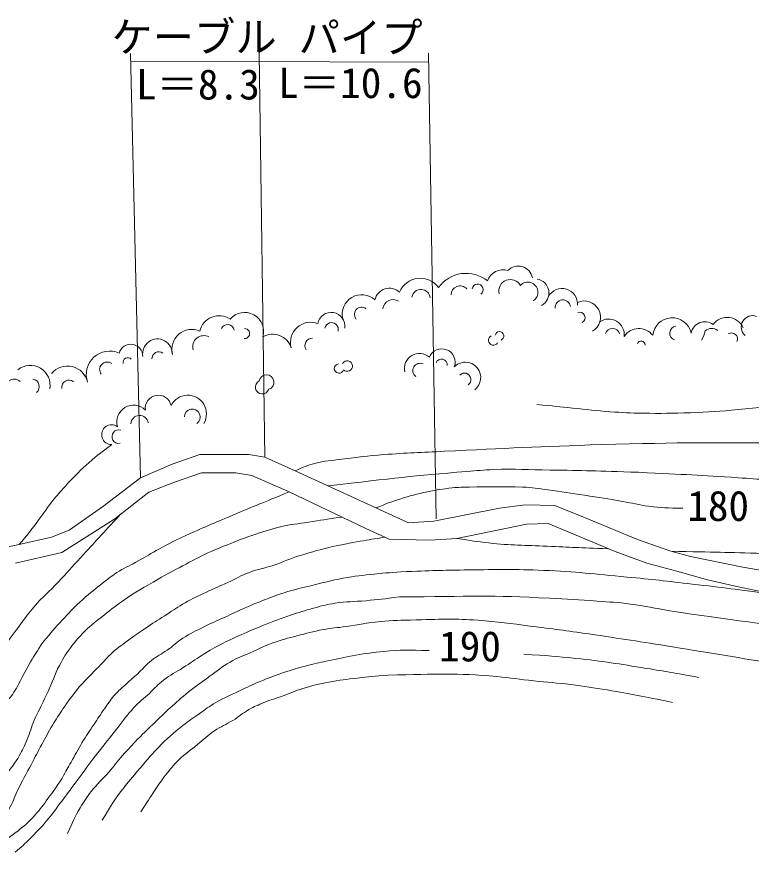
# Model space of a CAD drawing. Units: millimetres, scale not verified. Extents: x 40000 to 680000, y 20000 to 380000.
# Drawn here: x 100531 to 144951, y 280090 to 330574 of the extents above; entities that cross this region are included whole.
import ezdxf
from ezdxf.enums import TextEntityAlignment as Align

# ---------------------------------------------------------------- set-up
doc = ezdxf.new("R2010")
doc.units = ezdxf.units.MM
doc.header["$LTSCALE"] = 1000
doc.layers.add('M-BGD', color=7, linetype='Continuous', lineweight=13)
doc.layers.add('M-STR-HTXT', color=7, linetype='Continuous', lineweight=13)
doc.styles.add('ＭＳ ゴシック', font='')
doc.styles.get('ＭＳ ゴシック').set_extended_font_data('MS Gothic')

msp = doc.modelspace()

# ---------------------------------------------------------------- linework, layer by layer
at = {"layer": 'M-BGD'}
for points in [[(100684, 298685), (102626, 299120), (103705, 299548), (105714, 300967), (108019, 302710), (109940, 303538), (111610, 304114)], [(111610, 304114), (114570, 304120), (115530, 303957), (117377, 303145), (122254, 300899)], [(111713, 303021), (110073, 302444), (108522, 301853), (106468, 300243), (103261, 298203), (100463, 297562)], [(121648, 299643), (117008, 301859), (114747, 302864), (113787, 303012), (111713, 303021)], [(122254, 300899), (124225, 299987), (125758, 300087), (129727, 300891), (131284, 301092), (133068, 301042), (135102, 300213), (138066, 298982), (140076, 298279), (141282, 297952), (144447, 297324), (147135, 296847)], [(88931, 300797), (90400, 300458), (92542, 299439), (94049, 298833), (95424, 298449), (96502, 298212), (98852, 298301), (100684, 298685)], [(146381, 295666), (144070, 296143), (142312, 296545), (140453, 297073), (138644, 297550), (136710, 298254), (132666, 299962), (131359, 299911), (127139, 299057), (125506, 298957), (123045, 299007), (121648, 299643)]]:
    msp.add_lwpolyline(points, dxfattribs=at)
for centre, radius, start, end in [((127713, 313001), 2067, 51.373, 144.0707), ((129944, 314293), 994, 73.0146, 161.0471), ((130860, 314640), 870, 10.0727, 135.995), ((124938, 313402), 1369, 36.4074, 156.9416), ((130382, 314002), 694, 29.1605, 193.6655), ((131440, 313928), 612, 302.2615, 137.6536), ((131869, 313880), 846, 298.2421, 81.5663), ((123072, 313280), 895, 47.3736, 168.3271), ((124981, 313532), 559, 5.6047, 169.1902), ((127345, 313761), 552, 43.1826, 179.8994), ((128405, 314084), 335, 305.9097, 170.5713), ((133509, 313220), 935, 355.9195, 151.453), ((121392, 312601), 1177, 46.9496, 193.5742), ((121380, 312596), 428, 51.9599, 222.812), ((123288, 312869), 618, 56.6878, 174.0046), ((133556, 313003), 461, 7.7093, 185.1739), ((134853, 312421), 980, 300.0044, 114.9597), ((112770, 311309), 1201, 56.4571, 166.8748), ((114309, 311554), 1156, 343.7245, 139.1563), ((119548, 311881), 828, 351.4169, 169.3727), ((134566, 312395), 330, 298.2832, 106.7579), ((145027, 311828), 684, 69.0794, 228.7772), ((118305, 310892), 1220, 69.3914, 194.9775), ((119567, 311684), 412, 345.6008, 169.721), ((136329, 311366), 940, 353.6579, 124.9296), ((140162, 311206), 1177, 12.5508, 174.0109), ((142138, 311304), 842, 53.3202, 169.1808), ((143490, 311352), 1055, 23.4368, 143.5762), ((111122, 310465), 1215, 66.8194, 193.8088), ((113280, 311561), 411, 10.0108, 155.2844), ((114314, 311430), 302, 265.141, 90.0871), ((129721, 311286), 263, 291.3836, 169.0052), ((136558, 311298), 440, 15.7575, 162.2324), ((138152, 310653), 1077, 38.868, 145.5417), ((140440, 311452), 426, 96.0348, 251.7342), ((140493, 311931), 1708, 328.2835, 348.6345), ((142563, 311146), 598, 53.1215, 131.37), ((109044, 310207), 899, 357.9494, 190.1071), ((111847, 310631), 673, 62.9322, 195.4822), ((116008, 310212), 1176, 18.0665, 120.0845), ((118413, 310699), 455, 90.647, 212.9959), ((129358, 311024), 298, 116.4557, 327.3), ((143749, 311108), 364, 333.2724, 121.8551), ((107429, 310052), 730, 359.796, 164.2254), ((126238, 309699), 807, 339.5306, 158.5224), ((138299, 310742), 234, 358.9678, 162.7075), ((106152, 308959), 1414, 65.9929, 199.3005), ((107243, 309698), 276, 39.5391, 195.978), ((109126, 309911), 415, 54.8658, 181.7357), ((124879, 309330), 900, 47.5467, 193.8078), ((101352, 308308), 1202, 349.6425, 128.8167), ((103595, 308217), 1253, 12.6712, 140.188), ((106004, 309254), 457, 53.7524, 218.4942), ((120019, 309317), 282, 95.9061, 345.2964), ((120518, 309467), 317, 224.4645, 150.7248), ((124922, 309192), 442, 64.829, 233.2434), ((126217, 309538), 353, 352.4668, 158.4643), ((127660, 308771), 928, 307.469, 135.9273), ((127609, 308658), 386, 303.5777, 138.4405), ((100377, 308182), 501, 44.8429, 214.3334), ((101422, 308221), 471, 311.8202, 78.6901), ((103687, 308184), 433, 50.3009, 189.1888), ((115377, 308196), 414, 116.4495, 341.5324), ((115634, 308492), 448, 287.6486, 170.3333), ((109095, 306910), 792, 12.7903, 187.3311), ((110875, 306575), 1130, 329.7397, 153.141), ((107597, 306090), 1012, 45.2638, 196.4118), ((107960, 305952), 531, 8.5222, 176.9304), ((111147, 306393), 477, 305.5141, 178.3409), ((106269, 305323), 599, 53.3586, 270.5729), ((106708, 305207), 414, 73.1831, 279.6642)]:
    msp.add_arc(centre, radius, start, end, dxfattribs=at)
for points, knots in [([(131975, 307150), (133032, 307040), (133298, 307013), (134147, 306928), (135036, 306839), (135532, 306767), (136423, 306706), (137189, 306654), (137620, 306630), (138388, 306618), (139513, 306600), (140144, 306614), (141269, 306647), (142403, 306681), (143037, 306729), (144166, 306839), (146594, 307078), (147953, 307237), (150372, 307563), (150915, 307637), (151089, 307658), (151761, 307756)], [0, 0, 0, 0, 1, 1, 1, 2, 2, 2, 3, 3, 3, 4, 4, 4, 5, 5, 5, 6, 6, 6, 7, 7, 7, 7]), ([(100684, 298685), (101183, 299286), (101317, 299447), (101703, 299951), (102087, 300453), (102265, 300762), (102657, 301257), (103011, 301705), (103222, 301946), (103612, 302363), (104100, 302885), (104382, 303172), (104918, 303644), (105427, 304091), (105618, 304235), (106275, 304724)], [0, 0, 0, 0, 1, 1, 1, 2, 2, 2, 3, 3, 3, 4, 4, 4, 5, 5, 5, 5]), ([(117377, 303145), (117906, 303383), (118087, 303453), (118562, 303588), (119182, 303764), (119554, 303757), (120195, 303839), (121183, 303964), (121737, 304043), (122732, 304115), (124163, 304219), (124966, 304248), (126399, 304316), (130098, 304491), (132169, 304610), (135870, 304718), (140842, 304863), (142464, 304838), (148606, 304818)], [0, 0, 0, 0, 1, 1, 1, 2, 2, 2, 3, 3, 3, 4, 4, 4, 5, 5, 5, 6, 6, 6, 6]), ([(119365, 302229), (123404, 302688), (124461, 302845), (127740, 303096), (128380, 303145), (128738, 303190), (129380, 303214), (130707, 303264), (131451, 303203), (132779, 303184), (134868, 303155), (135534, 303129), (138128, 303051)], [0, 0, 0, 0, 1, 1, 1, 2, 2, 2, 3, 3, 3, 4, 4, 4, 4]), ([(138128, 303051), (141049, 302905), (141800, 302875), (144150, 302717), (145505, 302626), (146264, 302572), (147617, 302466), (149080, 302350), (149901, 302297), (151360, 302139), (152912, 301972), (153780, 301857), (155329, 301662), (159807, 301096), (161244, 300830), (166759, 299954)], [0, 0, 0, 0, 1, 1, 1, 2, 2, 2, 3, 3, 3, 4, 4, 4, 5, 5, 5, 5]), ([(122254, 300899), (122926, 301169), (123121, 301244), (123691, 301426), (124339, 301633), (124709, 301731), (125376, 301869), (125954, 301989), (126281, 302040), (126868, 302106), (127270, 302150), (127498, 302139), (127902, 302150), (129160, 302185), (129866, 302194), (131124, 302150), (131721, 302129), (132052, 302061), (132646, 301987), (133514, 301880), (133997, 301796), (134862, 301662), (135758, 301524), (136259, 301446), (137153, 301293), (137783, 301185), (138129, 301081), (138763, 300997), (139558, 300892), (139849, 300895), (140812, 300876)], [0, 0, 0, 0, 1, 1, 1, 2, 2, 2, 3, 3, 3, 4, 4, 4, 5, 5, 5, 6, 6, 6, 7, 7, 7, 8, 8, 8, 9, 9, 9, 10, 10, 10, 10]), ([(110449, 299096), (111973, 299766), (112366, 299938), (113602, 300460), (114927, 301019), (115353, 301191), (117008, 301859)], [0, 0, 0, 0, 1, 1, 1, 2, 2, 2, 2]), ([(97589, 290956), (98026, 291124), (98179, 291171), (98517, 291384), (98755, 291533), (98885, 291625), (99095, 291811), (99365, 292050), (99492, 292212), (99723, 292489), (100162, 293017), (100362, 293349), (100778, 293896), (101087, 294302), (101247, 294540), (101582, 294926), (102113, 295539), (102483, 295816), (103039, 296408), (103576, 296980), (103865, 297312), (104395, 297890), (105335, 298915), (105631, 299235), (106807, 300509)], [0, 0, 0, 0, 1, 1, 1, 2, 2, 2, 3, 3, 3, 4, 4, 4, 5, 5, 5, 6, 6, 6, 7, 7, 7, 8, 8, 8, 8]), ([(103000, 291168), (103331, 291779), (103428, 291979), (103780, 292446), (104043, 292797), (104201, 292987), (104508, 293301), (104927, 293728), (105197, 293931), (105664, 294305), (106145, 294691), (106413, 294909), (106920, 295260), (107734, 295825), (108224, 296092), (109080, 296591), (109649, 296923), (109980, 297088), (110562, 297395), (111156, 297709), (111485, 297893), (112095, 298174), (112626, 298419), (112932, 298536), (113476, 298752), (113973, 298948), (114252, 299057), (114757, 299229), (115427, 299457), (115803, 299589), (116491, 299756), (117138, 299914), (117516, 299928), (118174, 300033), (118959, 300158), (119207, 300195), (120185, 300341)], [0, 0, 0, 0, 1, 1, 1, 2, 2, 2, 3, 3, 3, 4, 4, 4, 5, 5, 5, 6, 6, 6, 7, 7, 7, 8, 8, 8, 9, 9, 9, 10, 10, 10, 11, 11, 11, 12, 12, 12, 12]), ([(102095, 292751), (102655, 293418), (102806, 293602), (103290, 294122), (103692, 294554), (103916, 294798), (104345, 295202), (104847, 295675), (105161, 295904), (105701, 296333), (106037, 296598), (106222, 296753), (106581, 296986), (107011, 297265), (107287, 297364), (107736, 297614), (108220, 297883), (108482, 298050), (108967, 298317), (109540, 298633), (109730, 298728), (110449, 299096)], [0, 0, 0, 0, 1, 1, 1, 2, 2, 2, 3, 3, 3, 4, 4, 4, 5, 5, 5, 6, 6, 6, 7, 7, 7, 7]), ([(104306, 290088), (104892, 290688), (105039, 290839), (105508, 291321), (105822, 291645), (105978, 291847), (106312, 292150), (106706, 292507), (106963, 292664), (107392, 292979), (107807, 293283), (108045, 293446), (108472, 293733), (108908, 294025), (109160, 294178), (109603, 294461), (110033, 294737), (110262, 294912), (110708, 295164), (111185, 295435), (111469, 295557), (111964, 295792), (112479, 296038), (112776, 296158), (113295, 296395), (113806, 296629), (114075, 296802), (114602, 296998), (115148, 297203), (115479, 297243), (116033, 297425), (116688, 297641), (117035, 297820), (117691, 298028), (118438, 298265), (118863, 298378), (119626, 298556), (120278, 298708), (120649, 298767), (121309, 298882), (121888, 298984), (122076, 299013), (122794, 299121)], [0, 0, 0, 0, 1, 1, 1, 2, 2, 2, 3, 3, 3, 4, 4, 4, 5, 5, 5, 6, 6, 6, 7, 7, 7, 8, 8, 8, 9, 9, 9, 10, 10, 10, 11, 11, 11, 12, 12, 12, 13, 13, 13, 14, 14, 14, 14]), ([(127139, 299057), (128054, 298902), (128316, 298871), (129075, 298782), (130451, 298622), (131232, 298649), (132617, 298581), (134051, 298511), (134508, 298495), (136291, 298431)], [0, 0, 0, 0, 1, 1, 1, 2, 2, 2, 3, 3, 3, 3]), ([(140076, 298279), (142789, 298225), (143479, 298212), (145659, 298148), (147671, 298090), (148800, 298103), (150809, 297973), (152183, 297883), (152638, 297848), (154324, 297684)], [0, 0, 0, 0, 1, 1, 1, 2, 2, 2, 3, 3, 3, 3]), ([(103276, 284561), (103542, 285040), (103610, 285160), (103825, 285543), (104079, 285995), (104210, 286255), (104478, 286699), (104750, 287149), (104917, 287391), (105207, 287829), (105448, 288195), (105581, 288401), (105835, 288759), (106053, 289068), (106165, 289250), (106412, 289538), (106706, 289879), (106912, 290034), (107241, 290341), (107510, 290593), (107675, 290719), (107945, 290969), (108234, 291239), (108363, 291427), (108673, 291673), (109023, 291950), (109263, 292044), (109628, 292301), (110011, 292571), (110188, 292775), (110582, 293029), (111051, 293332), (111340, 293458), (111838, 293707), (112321, 293950), (112604, 294060), (113094, 294285), (113585, 294511), (113855, 294648), (114350, 294863), (114904, 295103), (115218, 295227), (115782, 295441), (116200, 295599), (116435, 295688), (116862, 295818), (117425, 295988), (117748, 296055), (118319, 296194), (119082, 296380), (119507, 296503), (120279, 296647), (121009, 296783), (121424, 296819), (122163, 296898), (122916, 296978), (123169, 296993), (124097, 297049)], [0, 0, 0, 0, 1, 1, 1, 2, 2, 2, 3, 3, 3, 4, 4, 4, 5, 5, 5, 6, 6, 6, 7, 7, 7, 8, 8, 8, 9, 9, 9, 10, 10, 10, 11, 11, 11, 12, 12, 12, 13, 13, 13, 14, 14, 14, 15, 15, 15, 16, 16, 16, 17, 17, 17, 18, 18, 18, 19, 19, 19, 19]), ([(124097, 297049), (125904, 297116), (126380, 297130), (127844, 297149), (129620, 297173), (130616, 297199), (132390, 297124), (134357, 297041), (135454, 296903), (137415, 296722), (138967, 296579), (139834, 296473), (141384, 296295), (143338, 296070), (143960, 295985), (146381, 295666)], [0, 0, 0, 0, 1, 1, 1, 2, 2, 2, 3, 3, 3, 4, 4, 4, 5, 5, 5, 5]), ([(104306, 284586), (104843, 285321), (104984, 285513), (105433, 286096), (105876, 286672), (106135, 286986), (106588, 287553), (106989, 288055), (107177, 288368), (107618, 288834), (107967, 289202), (108201, 289368), (108573, 289713), (108898, 290016), (109051, 290219), (109402, 290492), (109840, 290834), (110141, 290944), (110607, 291246), (111053, 291534), (111287, 291719), (111738, 291999), (112227, 292303), (112508, 292462), (113019, 292728), (113432, 292943), (113674, 293041), (114099, 293230), (114625, 293465), (114920, 293595), (115456, 293808), (116087, 294059), (116445, 294192), (117088, 294411), (117623, 294593), (117925, 294690), (118470, 294838), (118975, 294975), (119259, 295059), (119776, 295139), (120496, 295251), (120910, 295221), (121635, 295290), (122431, 295366), (122688, 295398), (123670, 295516)], [0, 0, 0, 0, 1, 1, 1, 2, 2, 2, 3, 3, 3, 4, 4, 4, 5, 5, 5, 6, 6, 6, 7, 7, 7, 8, 8, 8, 9, 9, 9, 10, 10, 10, 11, 11, 11, 12, 12, 12, 13, 13, 13, 14, 14, 14, 15, 15, 15, 15]), ([(123670, 295516), (128020, 295554), (129203, 295622), (132742, 295441), (133861, 295384), (134488, 295350), (135606, 295265), (136401, 295205), (136850, 295195), (137641, 295089), (138578, 294964), (139093, 294834), (140027, 294687), (143720, 294108), (145808, 293910), (149497, 293306), (152299, 292847), (153204, 292688), (156657, 292050)], [0, 0, 0, 0, 1, 1, 1, 2, 2, 2, 3, 3, 3, 4, 4, 4, 5, 5, 5, 6, 6, 6, 6]), ([(69854, 294620), (71692, 294536), (72175, 294520), (73659, 294408), (74680, 294332), (75254, 294298), (76272, 294182), (77157, 294082), (77647, 293984), (78532, 293881), (79345, 293787), (79807, 293793), (80617, 293680), (81378, 293574), (81798, 293478), (82552, 293328), (83369, 293166), (83824, 293061), (84637, 292876), (85345, 292716), (85746, 292645), (86445, 292449), (87001, 292293), (87307, 292187), (87852, 291997), (88377, 291813), (88672, 291713), (89183, 291495), (89785, 291237), (90103, 291052), (90691, 290766), (91251, 290493), (91567, 290345), (92122, 290063), (92666, 289786), (92968, 289626), (93504, 289334), (94137, 288990), (94473, 288764), (95112, 288430), (95660, 288143), (95964, 287969), (96544, 287752), (96838, 287641), (97010, 287587), (97322, 287551), (97567, 287522), (97707, 287566), (97950, 287601), (98189, 287635), (98332, 287632), (98553, 287726), (98804, 287834), (98912, 287962), (99106, 288154), (99409, 288453), (99523, 288671), (99784, 289008), (100012, 289301), (100163, 289448), (100362, 289761), (100799, 290451), (100946, 290895), (101367, 291595), (101642, 292052), (101736, 292205), (102095, 292751)], [0, 0, 0, 0, 1, 1, 1, 2, 2, 2, 3, 3, 3, 4, 4, 4, 5, 5, 5, 6, 6, 6, 7, 7, 7, 8, 8, 8, 9, 9, 9, 10, 10, 10, 11, 11, 11, 12, 12, 12, 13, 13, 13, 14, 14, 14, 15, 15, 15, 16, 16, 16, 17, 17, 17, 18, 18, 18, 19, 19, 19, 20, 20, 20, 21, 21, 21, 22, 22, 22, 22]), ([(103611, 281235), (103932, 281966), (104020, 282197), (104365, 282768), (104610, 283173), (104755, 283397), (105043, 283772), (105416, 284257), (105701, 284464), (106098, 284928), (106429, 285314), (106588, 285554), (106927, 285933), (107612, 286698), (108022, 287104), (108761, 287817), (109581, 288608), (110042, 289053), (110921, 289776), (111393, 290164), (111681, 290350), (112177, 290706), (112664, 291054), (112915, 291285), (113433, 291585), (113882, 291844), (114166, 291926), (114639, 292137), (115177, 292378), (115467, 292542), (116021, 292740), (116579, 292940), (116905, 293015), (117478, 293167), (118092, 293331), (118436, 293425), (119060, 293544), (119596, 293647), (119905, 293651), (120445, 293727), (121250, 293839), (121695, 293949), (122505, 294028), (123355, 294111), (123656, 294114), (124690, 294129)], [0, 0, 0, 0, 1, 1, 1, 2, 2, 2, 3, 3, 3, 4, 4, 4, 5, 5, 5, 6, 6, 6, 7, 7, 7, 8, 8, 8, 9, 9, 9, 10, 10, 10, 11, 11, 11, 12, 12, 12, 13, 13, 13, 14, 14, 14, 15, 15, 15, 15]), ([(124690, 294129), (126450, 294179), (126967, 294204), (128421, 294110), (129663, 294029), (130352, 293911), (131587, 293758), (132972, 293587), (133747, 293482), (135129, 293281), (137103, 292993), (138208, 292820), (140178, 292502), (142711, 292093), (144131, 291864), (146659, 291422), (149677, 290894), (150637, 290706), (154371, 289990)], [0, 0, 0, 0, 1, 1, 1, 2, 2, 2, 3, 3, 3, 4, 4, 4, 5, 5, 5, 6, 6, 6, 6]), ([(69471, 292289), (71801, 292324), (72455, 292354), (74362, 292248), (75680, 292175), (76416, 292103), (77729, 291972), (78505, 291894), (78941, 291860), (79713, 291746), (80452, 291637), (80862, 291550), (81597, 291419), (82353, 291285), (82782, 291235), (83531, 291067), (84214, 290915), (84593, 290813), (85265, 290615), (85809, 290455), (86110, 290349), (86646, 290163), (87239, 289958), (87580, 289865), (88153, 289611), (88751, 289345), (89059, 289141), (89636, 288832), (90158, 288552), (90454, 288400), (90967, 288103), (91436, 287832), (91694, 287671), (92148, 287375), (92809, 286944), (93189, 286712), (93806, 286219), (94267, 285851), (94472, 285584), (94911, 285189), (95315, 284826), (95545, 284628), (95966, 284285), (96329, 283989), (96527, 283811), (96920, 283557), (97200, 283375), (97346, 283214), (97674, 283155), (98004, 283095), (98214, 283113), (98528, 283230), (98868, 283357), (99007, 283544), (99257, 283808), (99572, 284142), (99652, 284407), (99910, 284787), (100211, 285231), (100422, 285453), (100689, 285918), (100900, 286287), (101001, 286505), (101166, 286898), (101356, 287349), (101398, 287628), (101593, 288078), (101815, 288589), (101985, 288854), (102221, 289359), (102547, 290056), (102639, 290294), (103000, 291168)], [0, 0, 0, 0, 1, 1, 1, 2, 2, 2, 3, 3, 3, 4, 4, 4, 5, 5, 5, 6, 6, 6, 7, 7, 7, 8, 8, 8, 9, 9, 9, 10, 10, 10, 11, 11, 11, 12, 12, 12, 13, 13, 13, 14, 14, 14, 15, 15, 15, 16, 16, 16, 17, 17, 17, 18, 18, 18, 19, 19, 19, 20, 20, 20, 21, 21, 21, 22, 22, 22, 23, 23, 23, 24, 24, 24, 24]), ([(105709, 282027), (106202, 282849), (106340, 283097), (106814, 283735), (107177, 284222), (107403, 284477), (107794, 284941), (108291, 285530), (108559, 285872), (109100, 286423), (109646, 286977), (109976, 287266), (110582, 287754), (110949, 288049), (111176, 288188), (111562, 288457), (111950, 288728), (112158, 288897), (112567, 289136), (113105, 289450), (113436, 289571), (113999, 289839), (114486, 290072), (114756, 290208), (115255, 290417), (115796, 290643), (116105, 290757), (116661, 290944), (117253, 291143), (117590, 291238), (118194, 291396), (118670, 291522), (118943, 291569), (119425, 291673), (120051, 291807), (120400, 291897), (121032, 291999), (121687, 292105), (122055, 292162), (122715, 292225), (123790, 292329), (124179, 292300), (125479, 292276)], [0, 0, 0, 0, 1, 1, 1, 2, 2, 2, 3, 3, 3, 4, 4, 4, 5, 5, 5, 6, 6, 6, 7, 7, 7, 8, 8, 8, 9, 9, 9, 10, 10, 10, 11, 11, 11, 12, 12, 12, 13, 13, 13, 14, 14, 14, 14]), ([(131192, 292057), (132696, 291966), (133108, 291932), (134332, 291806), (136008, 291633), (136940, 291472), (138603, 291203), (139842, 291003), (140243, 290933), (141768, 290651)], [0, 0, 0, 0, 1, 1, 1, 2, 2, 2, 3, 3, 3, 3]), ([(69286, 291160), (71976, 291159), (72704, 291188), (74890, 291067), (75774, 291019), (76272, 291025), (77151, 290917), (78028, 290809), (78516, 290717), (79386, 290565), (80154, 290431), (80585, 290357), (81346, 290188), (82106, 290020), (82532, 289925), (83280, 289711), (83963, 289516), (84341, 289388), (85013, 289158), (85527, 288983), (85814, 288879), (86320, 288681), (86905, 288452), (87232, 288318), (87802, 288053), (88311, 287817), (88598, 287684), (89083, 287400), (89560, 287121), (89802, 286925), (90264, 286621), (90725, 286317), (91001, 286173), (91444, 285842), (91947, 285468), (92187, 285206), (92675, 284813), (93187, 284399), (93483, 284180), (94007, 283783), (94621, 283317), (94949, 283032), (95589, 282602), (95987, 282335), (96221, 282200), (96644, 281974), (96958, 281806), (97130, 281690), (97473, 281597), (97777, 281515), (97962, 281544), (98277, 281547), (98573, 281550), (98757, 281508), (99031, 281622), (99244, 281711), (99343, 281811), (99508, 281974), (99762, 282225), (99868, 282401), (100061, 282702), (100311, 283095), (100357, 283365), (100563, 283783), (100881, 284428), (101081, 284779), (101417, 285415), (101660, 285878), (101796, 286137), (102045, 286596), (102296, 287060), (102430, 287323), (102698, 287777), (102930, 288168), (103072, 288380), (103326, 288756), (103687, 289292), (103825, 289461), (104306, 290088)], [0, 0, 0, 0, 1, 1, 1, 2, 2, 2, 3, 3, 3, 4, 4, 4, 5, 5, 5, 6, 6, 6, 7, 7, 7, 8, 8, 8, 9, 9, 9, 10, 10, 10, 11, 11, 11, 12, 12, 12, 13, 13, 13, 14, 14, 14, 15, 15, 15, 16, 16, 16, 17, 17, 17, 18, 18, 18, 19, 19, 19, 20, 20, 20, 21, 21, 21, 22, 22, 22, 23, 23, 23, 24, 24, 24, 25, 25, 25, 26, 26, 26, 26]), ([(108045, 282529), (108445, 283174), (108549, 283351), (108899, 283860), (109138, 284208), (109267, 284407), (109527, 284740), (109823, 285118), (109987, 285334), (110331, 285669), (110741, 286068), (111018, 286238), (111461, 286598), (111862, 286924), (112063, 287139), (112491, 287427), (112903, 287705), (113173, 287796), (113597, 288055), (113989, 288296), (114177, 288481), (114576, 288709), (114916, 288902), (115119, 288987), (115481, 289136), (115923, 289317), (116187, 289376), (116636, 289538), (117110, 289708), (117361, 289843), (117842, 289990), (118441, 290172), (118784, 290250), (119399, 290366), (120072, 290493), (120454, 290535), (121133, 290618), (121857, 290705), (122098, 290723), (122992, 290794)], [0, 0, 0, 0, 1, 1, 1, 2, 2, 2, 3, 3, 3, 4, 4, 4, 5, 5, 5, 6, 6, 6, 7, 7, 7, 8, 8, 8, 9, 9, 9, 10, 10, 10, 11, 11, 11, 12, 12, 12, 13, 13, 13, 13]), ([(122992, 290794), (126098, 290847), (127005, 290936), (129559, 290701), (130434, 290620), (130921, 290544), (131795, 290450), (132668, 290355), (133159, 290329), (134031, 290224), (134897, 290119), (135380, 290035), (136241, 289897), (137790, 289648), (138293, 289532), (140185, 289143)], [0, 0, 0, 0, 1, 1, 1, 2, 2, 2, 3, 3, 3, 4, 4, 4, 5, 5, 5, 5]), ([(69103, 290043), (70864, 289988), (71330, 289980), (72755, 289887), (73756, 289821), (74319, 289798), (75317, 289686), (76173, 289590), (76651, 289515), (77502, 289384), (78269, 289267), (78699, 289199), (79462, 289058), (80240, 288914), (80675, 288829), (81446, 288656), (82275, 288470), (82736, 288349), (83556, 288128), (84129, 287974), (84450, 287885), (85013, 287701), (85710, 287474), (86091, 287320), (86772, 287048), (87396, 286799), (87754, 286672), (88354, 286370), (88854, 286119), (89106, 285929), (89585, 285642), (90216, 285263), (90564, 285042), (91193, 284662), (91683, 284366), (91971, 284222), (92449, 283908), (92954, 283576), (93222, 283367), (93705, 283004), (94275, 282576), (94573, 282309), (95137, 281873), (95497, 281595), (95682, 281415), (96066, 281170), (96370, 280977), (96558, 280894), (96895, 280768), (97181, 280662), (97348, 280615), (97649, 280567), (98009, 280510), (98214, 280496), (98578, 280492), (98834, 280489), (98988, 280441), (99232, 280517), (99555, 280618), (99702, 280759), (99985, 280944), (100268, 281129), (100428, 281231), (100689, 281446), (101084, 281774), (101301, 281968), (101643, 282351), (101969, 282715), (102128, 282939), (102422, 283330), (102773, 283798), (102880, 283965), (103276, 284561)], [0, 0, 0, 0, 1, 1, 1, 2, 2, 2, 3, 3, 3, 4, 4, 4, 5, 5, 5, 6, 6, 6, 7, 7, 7, 8, 8, 8, 9, 9, 9, 10, 10, 10, 11, 11, 11, 12, 12, 12, 13, 13, 13, 14, 14, 14, 15, 15, 15, 16, 16, 16, 17, 17, 17, 18, 18, 18, 19, 19, 19, 20, 20, 20, 21, 21, 21, 22, 22, 22, 23, 23, 23, 24, 24, 24, 24]), ([(100437, 280090), (100865, 280461), (100984, 280568), (101317, 280894), (101729, 281297), (101946, 281537), (102321, 281974), (102717, 282436), (102907, 282721), (103276, 283205), (103684, 283740), (103811, 283914), (104306, 284586)], [0, 0, 0, 0, 1, 1, 1, 2, 2, 2, 3, 3, 3, 4, 4, 4, 4])]:
    msp.add_open_spline(points, degree=3, knots=knots, dxfattribs=at)
at = {"layer": 'M-STR-HTXT'}
for p, q in [((107410, 328357), (108019, 302710)), ((115530, 303957), (115195, 328372)), ((125434, 328367), (125898, 300245)), ((107421, 327896), (125443, 327825))]:
    msp.add_line(p, q, dxfattribs=at)

# ---------------------------------------------------------------- texts
at = {"layer": 'M-BGD', "style": 'ＭＳ ゴシック'}
for s, p in [('180', (142946, 299558)), ('190', (127941, 291073))]:
    msp.add_text(s, height=1833, dxfattribs=at).set_placement(p, align=Align.BOTTOM_CENTER)
at = {"layer": 'M-STR-HTXT', "style": 'ＭＳ ゴシック'}
for s, p in [('ケーブル', (111253, 327881)), ('パイプ', (121326, 327841)), ('L＝8.3', (111486, 325022)), ('L＝10.6', (120710, 325107))]:
    msp.add_text(s, height=1833, dxfattribs=at).set_placement(p, align=Align.BOTTOM_CENTER)

doc.saveas('drawing.dxf')
